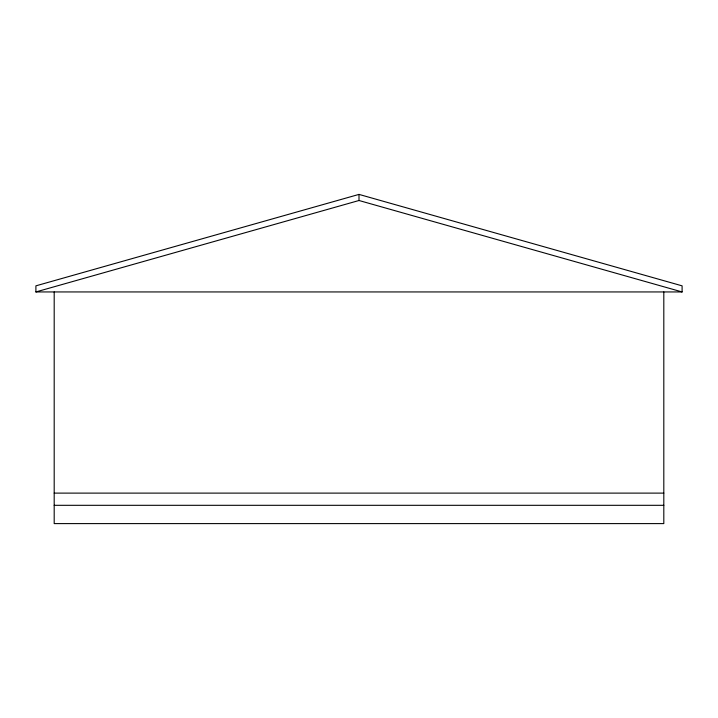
<?xml version="1.0" encoding="UTF-8"?>
<svg xmlns="http://www.w3.org/2000/svg" width="718" height="718" viewBox="0 0 718 718"><rect width="100%" height="100%" fill="white"/><g stroke="black" fill="none" stroke-linecap="round" stroke-linejoin="round"><path stroke-width="1.08" d="M359 194.398L35.9 285.845L35.9 291.939L682.1 291.939L682.1 285.845L359 194.398L359 200.501L35.9 291.939M54.191 493.113L663.809 493.113M54.191 505.31L663.809 505.31M359 200.501L682.1 291.939M663.809 291.939L663.809 523.601L54.191 523.601L54.191 291.939"/></g></svg>
